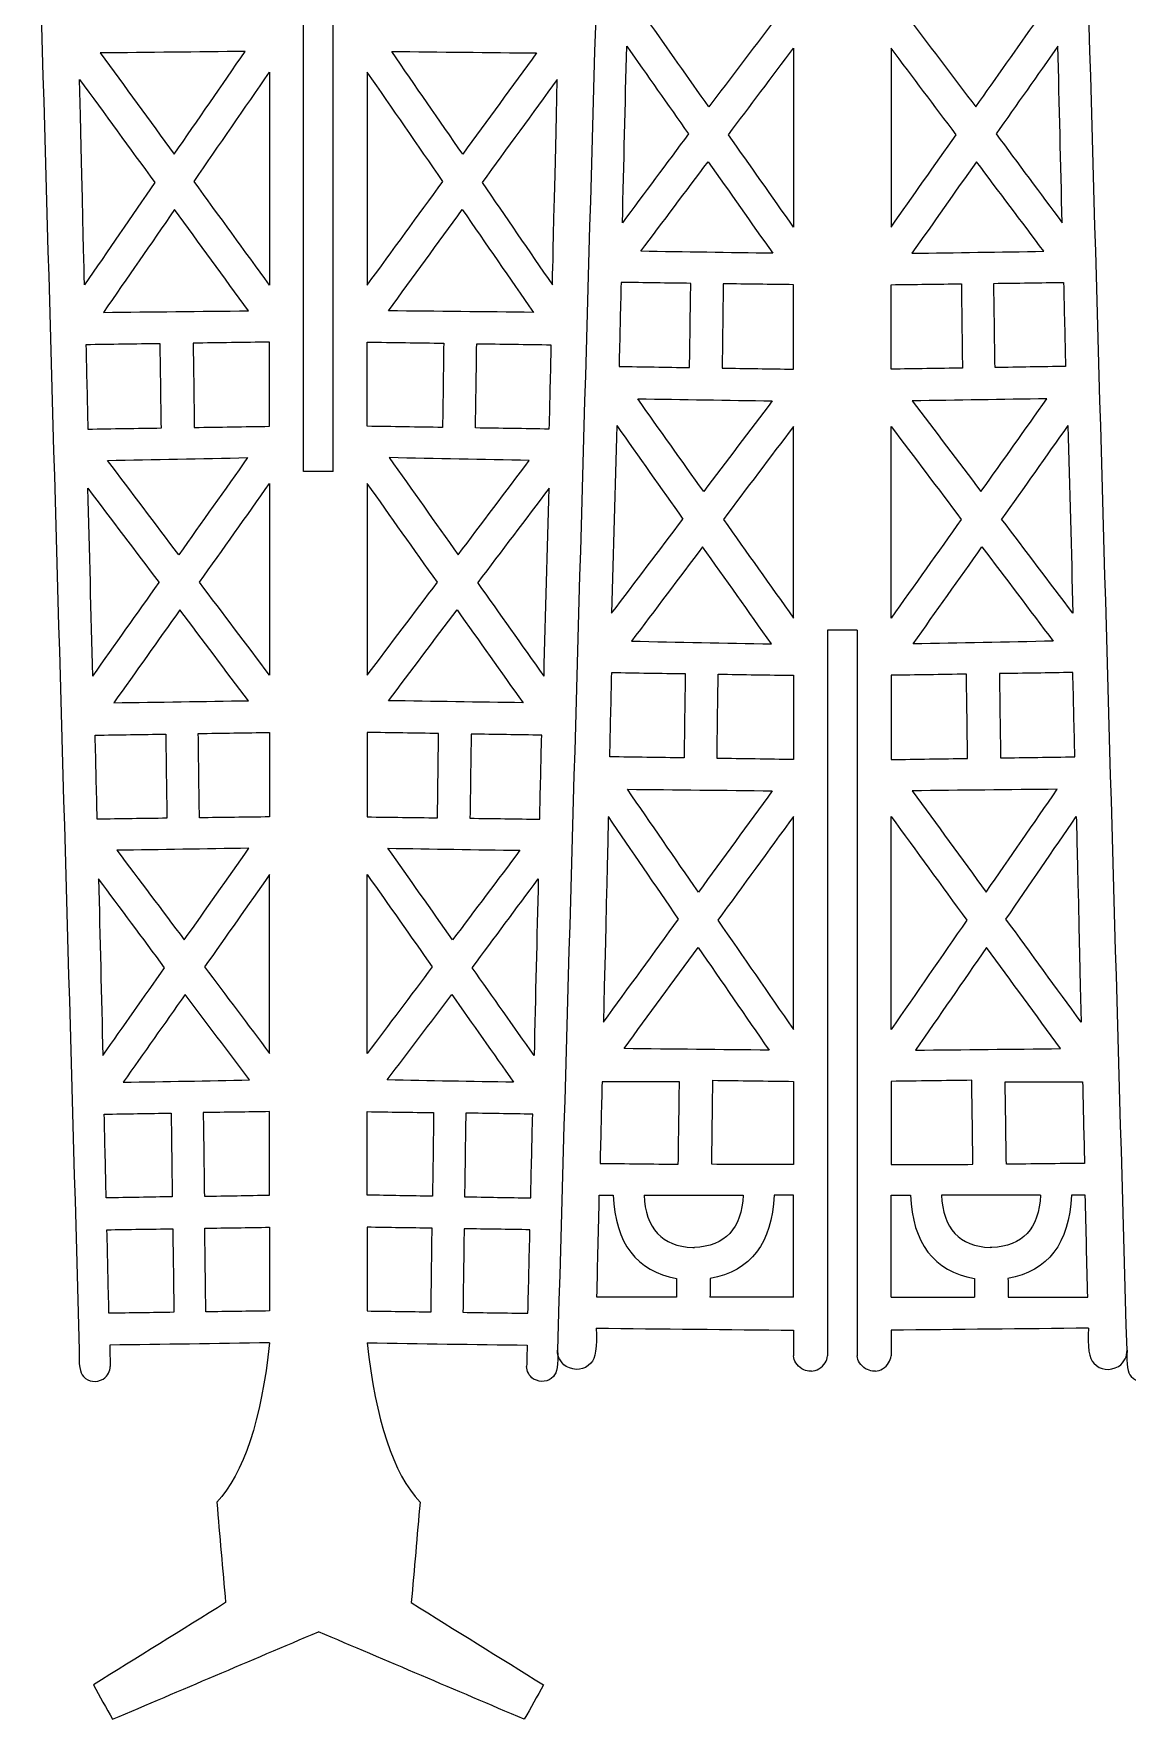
# Model space of a CAD drawing. Header units: inches. Extents: x -28.6 to 20.8, y -14.2 to 28.3.
# Drawn here: x 10.18 to 14.39, y -13.1 to -6.63 of the extents above; entities that cross this region are included whole.
import ezdxf

# ---------------------------------------------------------------- set-up
doc = ezdxf.new("R2010")
doc.units = ezdxf.units.IN
doc.header["$MEASUREMENT"] = 0
doc.layers.add('Layer 1', color=7, linetype='Continuous')

msp = doc.modelspace()

# ---------------------------------------------------------------- linework, layer by layer
at = {"layer": 'Layer 1', "color": 1, "lineweight": 9}
for points in [[(10.1816, -5.5401), (10.24, -7.5887), (10.2985, -9.6374), (10.357, -11.6861)], [(11.2195, -8.3083), (11.2195, -7.3783), (11.2195, -6.4483), (11.2195, -5.5183)], [(11.3335, -8.3083), (11.3335, -7.3786), (11.3335, -6.4488), (11.3335, -5.519)], [(12.3715, -5.5401), (12.313, -7.5887), (12.2545, -9.6374), (12.196, -11.6861)], [(14.3859, -11.6861), (14.3275, -9.6374), (14.269, -7.5887), (14.2105, -5.5401)], [(13.1033, -6.681), (13.1033, -7.3685), (13.1033, -7.3391), (13.1033, -7.3685)], [(13.4787, -6.681), (13.4787, -7.3685), (13.4787, -7.3391), (13.4787, -7.3685)], [(12.8332, -7.5866), (12.8318, -7.6946), (12.8304, -7.8026), (12.829, -7.9106)], [(13.7487, -7.5866), (13.7501, -7.6946), (13.7516, -7.8026), (13.753, -7.9106)], [(12.4236, -8.1319), (12.417, -8.3724), (12.4105, -8.6129), (12.404, -8.8534)], [(12.4236, -8.1319), (12.5084, -8.2516), (12.5933, -8.3713), (12.6782, -8.491)], [(14.1584, -8.1319), (14.0735, -8.2516), (13.9886, -8.3713), (13.9037, -8.491)], [(14.1584, -8.1319), (14.1649, -8.3724), (14.1714, -8.6129), (14.1779, -8.8534)], [(11.3335, -8.3083), (11.2955, -8.3083), (11.2575, -8.3083), (11.2195, -8.3083)], [(10.4091, -9.0943), (10.4026, -8.8537), (10.3961, -8.6132), (10.3896, -8.3727)], [(10.3896, -8.3727), (10.481, -8.4935), (10.5724, -8.6143), (10.6638, -8.7351)], [(12.1635, -8.3727), (12.0721, -8.4935), (11.9807, -8.6143), (11.8893, -8.7351)], [(12.1439, -9.0943), (12.1504, -8.8537), (12.157, -8.6132), (12.1635, -8.3727)], [(12.404, -8.8534), (12.4954, -8.7326), (12.5868, -8.6118), (12.6782, -8.491)], [(14.1779, -8.8534), (14.0865, -8.7326), (13.9951, -8.6118), (13.9037, -8.491)], [(10.4091, -9.0943), (10.494, -8.9745), (10.5789, -8.8548), (10.6638, -8.7351)], [(12.1439, -9.0943), (12.059, -8.9745), (11.9742, -8.8548), (11.8893, -8.7351)], [(13.234, -8.9178), (13.234, -9.8478), (13.234, -10.7778), (13.234, -11.7078)], [(13.348, -8.9178), (13.31, -8.9178), (13.272, -8.9178), (13.234, -8.9178)], [(13.348, -8.9178), (13.348, -9.8475), (13.348, -10.7773), (13.348, -11.7071)], [(10.8188, -9.6395), (10.8173, -9.5315), (10.8159, -9.4235), (10.8145, -9.3155)], [(11.7343, -9.6395), (11.7357, -9.5315), (11.7371, -9.4235), (11.7385, -9.3155)], [(11.0888, -10.5451), (11.0888, -9.8576), (11.0888, -9.887), (11.0888, -9.8576)], [(11.4642, -10.5451), (11.4642, -9.8576), (11.4642, -9.887), (11.4642, -9.8576)], [(12.5286, -11.09), (12.5347, -11.2187), (12.5973, -11.2858), (12.7163, -11.2913)], [(12.5286, -11.09), (12.6556, -11.09), (12.7827, -11.09), (12.9098, -11.09)], [(12.9098, -11.09), (12.9036, -11.2187), (12.8411, -11.2858), (12.7221, -11.2913)], [(13.6722, -11.09), (13.6783, -11.2187), (13.7409, -11.2858), (13.8599, -11.2913)], [(14.0534, -11.09), (13.9263, -11.09), (13.7992, -11.09), (13.6722, -11.09)], [(14.0534, -11.09), (14.0472, -11.2187), (13.9847, -11.2858), (13.8657, -11.2913)], [(12.7163, -11.2913), (12.7182, -11.2913), (12.7202, -11.2913), (12.7221, -11.2913)], [(13.8657, -11.2913), (13.8637, -11.2913), (13.8618, -11.2913), (13.8599, -11.2913)], [(13.1033, -11.4824), (12.9963, -11.4824), (12.8892, -11.4824), (12.7822, -11.4824)], [(13.4786, -11.4824), (13.5857, -11.4824), (13.6927, -11.4824), (13.7998, -11.4824)], [(11.0888, -11.6576), (10.8838, -11.6606), (10.6788, -11.6635), (10.4738, -11.6664)], [(11.4642, -11.6576), (11.6692, -11.6606), (11.8742, -11.6635), (12.0792, -11.6664)], [(12.3444, -11.6012), (12.5974, -11.6038), (12.8503, -11.6064), (13.1033, -11.609)], [(13.1033, -11.609), (13.1032, -11.6195), (13.1032, -11.6972), (13.1031, -11.7077)], [(13.4787, -11.609), (13.4785, -11.6195), (13.4786, -11.6972), (13.4785, -11.7077)], [(14.2375, -11.6012), (13.9846, -11.6038), (13.7316, -11.6064), (13.4787, -11.609)], [(10.4738, -11.6664), (10.4745, -11.6936), (10.4751, -11.7209), (10.4758, -11.7481)], [(12.0792, -11.6664), (12.0785, -11.6936), (12.0779, -11.7209), (12.0772, -11.7481)], [(13.1721, -11.7668), (13.1699, -11.767), (13.1668, -11.7669), (13.1628, -11.7665)], [(13.4188, -11.7665), (13.4154, -11.7667), (13.4117, -11.7665), (13.4077, -11.7659)]]:
    msp.add_open_spline(points, degree=3, dxfattribs=at)
for points, knots in [([(13.0265, -6.5789), (12.8644, -6.576), (12.7023, -6.573), (12.5403, -6.5701), (12.5403, -6.5701), (12.6195, -6.6824), (12.6987, -6.7947), (12.7779, -6.907), (12.7779, -6.907), (12.8607, -6.7976), (12.9436, -6.6883), (13.0265, -6.5789)], [0, 0, 0, 0, 0.333333, 0.333333, 0.333333, 0.333333, 0.666667, 0.666667, 0.666667, 0.666667, 1, 1, 1, 1]), ([(13.5555, -6.5789), (13.7176, -6.576), (13.8796, -6.573), (14.0417, -6.5701), (14.0417, -6.5701), (13.9625, -6.6824), (13.8833, -6.7947), (13.8041, -6.907), (13.8041, -6.907), (13.7212, -6.7976), (13.6384, -6.6883), (13.5555, -6.5789)], [0, 0, 0, 0, 0.333333, 0.333333, 0.333333, 0.333333, 0.666667, 0.666667, 0.666667, 0.666667, 1, 1, 1, 1]), ([(12.4618, -6.6732), (12.4564, -6.8995), (12.451, -7.1258), (12.4456, -7.3521), (12.4456, -7.3521), (12.5303, -7.2382), (12.6149, -7.1242), (12.6996, -7.0103), (12.6996, -7.0103), (12.6203, -6.898), (12.5411, -6.7856), (12.4618, -6.6732)], [0, 0, 0, 0, 0.333333, 0.333333, 0.333333, 0.333333, 0.666667, 0.666667, 0.666667, 0.666667, 1, 1, 1, 1]), ([(14.1202, -6.6732), (14.1256, -6.8995), (14.1309, -7.1258), (14.1363, -7.3521), (14.1363, -7.3521), (14.0517, -7.2382), (13.967, -7.1242), (13.8824, -7.0103), (13.8824, -7.0103), (13.9616, -6.898), (14.0409, -6.7856), (14.1202, -6.6732)], [0, 0, 0, 0, 0.333333, 0.333333, 0.333333, 0.333333, 0.666667, 0.666667, 0.666667, 0.666667, 1, 1, 1, 1]), ([(10.4376, -6.6995), (10.6233, -6.6975), (10.8091, -6.6956), (10.9949, -6.6936), (10.9949, -6.6936), (10.9038, -6.8253), (10.8128, -6.957), (10.7217, -7.0888), (10.7217, -7.0888), (10.627, -6.959), (10.5323, -6.8292), (10.4376, -6.6995)], [0, 0, 0, 0, 0.333333, 0.333333, 0.333333, 0.333333, 0.666667, 0.666667, 0.666667, 0.666667, 1, 1, 1, 1]), ([(12.1155, -6.6995), (11.9297, -6.6975), (11.7439, -6.6956), (11.5581, -6.6936), (11.5581, -6.6936), (11.6492, -6.8253), (11.7402, -6.957), (11.8313, -7.0888), (11.8313, -7.0888), (11.926, -6.959), (12.0208, -6.8292), (12.1155, -6.6995)], [0, 0, 0, 0, 0.333333, 0.333333, 0.333333, 0.333333, 0.666667, 0.666667, 0.666667, 0.666667, 1, 1, 1, 1]), ([(13.1033, -7.3685), (13.0199, -7.2502), (12.9365, -7.1319), (12.8531, -7.0137), (12.8531, -7.0137), (12.9365, -6.9028), (13.0199, -6.7919), (13.1033, -6.681)], [0, 0, 0, 0, 0.5, 0.5, 0.5, 0.5, 1, 1, 1, 1]), ([(13.4787, -7.3685), (13.5621, -7.2502), (13.6455, -7.1319), (13.7289, -7.0137), (13.7289, -7.0137), (13.6455, -6.9028), (13.5621, -6.7919), (13.4787, -6.681)], [0, 0, 0, 0, 0.5, 0.5, 0.5, 0.5, 1, 1, 1, 1]), ([(10.358, -6.8011), (10.3768, -7.5912), (10.3768, -7.5912), (10.3768, -7.5912), (10.3768, -7.5912), (10.4669, -7.4599), (10.5571, -7.3286), (10.6472, -7.1973), (10.6472, -7.1973), (10.5508, -7.0652), (10.4544, -6.9332), (10.358, -6.8011)], [0, 0, 0, 0, 0.333333, 0.333333, 0.333333, 0.333333, 0.666667, 0.666667, 0.666667, 0.666667, 1, 1, 1, 1]), ([(11.0888, -7.5918), (11.0888, -7.3187), (11.0888, -7.0457), (11.0888, -6.7726), (11.0888, -6.7726), (10.9919, -6.9128), (10.8949, -7.053), (10.798, -7.1932), (10.798, -7.1932), (10.8949, -7.3261), (10.9919, -7.459), (11.0888, -7.5918)], [0, 0, 0, 0, 0.333333, 0.333333, 0.333333, 0.333333, 0.666667, 0.666667, 0.666667, 0.666667, 1, 1, 1, 1]), ([(11.4642, -7.5918), (11.4642, -7.3187), (11.4642, -7.0457), (11.4642, -6.7726), (11.4642, -6.7726), (11.5611, -6.9128), (11.6581, -7.053), (11.7551, -7.1932), (11.7551, -7.1932), (11.6581, -7.3261), (11.5611, -7.459), (11.4642, -7.5918)], [0, 0, 0, 0, 0.333333, 0.333333, 0.333333, 0.333333, 0.666667, 0.666667, 0.666667, 0.666667, 1, 1, 1, 1]), ([(12.195, -6.8011), (12.1762, -7.5912), (12.1762, -7.5912), (12.1762, -7.5912), (12.1762, -7.5912), (12.0861, -7.4599), (11.996, -7.3286), (11.9058, -7.1973), (11.9058, -7.1973), (12.0022, -7.0652), (12.0986, -6.9332), (12.195, -6.8011)], [0, 0, 0, 0, 0.333333, 0.333333, 0.333333, 0.333333, 0.666667, 0.666667, 0.666667, 0.666667, 1, 1, 1, 1]), ([(13.0236, -7.4696), (12.9407, -7.3522), (12.8579, -7.2348), (12.7751, -7.1173), (12.7751, -7.1173), (12.6887, -7.2322), (12.6023, -7.347), (12.5159, -7.4618), (12.5159, -7.4618), (12.6852, -7.4644), (12.8544, -7.467), (13.0236, -7.4696)], [0, 0, 0, 0, 0.333333, 0.333333, 0.333333, 0.333333, 0.666667, 0.666667, 0.666667, 0.666667, 1, 1, 1, 1]), ([(13.5584, -7.4696), (13.6412, -7.3522), (13.7241, -7.2348), (13.8069, -7.1173), (13.8069, -7.1173), (13.8933, -7.2322), (13.9796, -7.347), (14.066, -7.4618), (14.066, -7.4618), (13.8968, -7.4644), (13.7276, -7.467), (13.5584, -7.4696)], [0, 0, 0, 0, 0.333333, 0.333333, 0.333333, 0.333333, 0.666667, 0.666667, 0.666667, 0.666667, 1, 1, 1, 1]), ([(11.0073, -7.6906), (10.8216, -7.6926), (10.6358, -7.6945), (10.45, -7.6965), (10.45, -7.6965), (10.541, -7.5648), (10.6321, -7.4331), (10.7232, -7.3014), (10.7232, -7.3014), (10.8179, -7.4311), (10.9126, -7.5609), (11.0073, -7.6906)], [0, 0, 0, 0, 0.333333, 0.333333, 0.333333, 0.333333, 0.666667, 0.666667, 0.666667, 0.666667, 1, 1, 1, 1]), ([(11.5457, -7.6906), (11.7315, -7.6926), (11.9173, -7.6945), (12.103, -7.6965), (12.103, -7.6965), (12.012, -7.5648), (11.9209, -7.4331), (11.8298, -7.3014), (11.8298, -7.3014), (11.7351, -7.4311), (11.6404, -7.5609), (11.5457, -7.6906)], [0, 0, 0, 0, 0.333333, 0.333333, 0.333333, 0.333333, 0.666667, 0.666667, 0.666667, 0.666667, 1, 1, 1, 1]), ([(12.7037, -7.9086), (12.6133, -7.9072), (12.5229, -7.9058), (12.4325, -7.9043), (12.4325, -7.9043), (12.435, -7.7967), (12.4376, -7.6891), (12.4402, -7.5814), (12.4402, -7.5814), (12.5295, -7.5826), (12.6189, -7.5838), (12.7083, -7.585), (12.7083, -7.585), (12.7068, -7.6929), (12.7052, -7.8008), (12.7037, -7.9086)], [0, 0, 0, 0, 0.25, 0.25, 0.25, 0.25, 0.5, 0.5, 0.5, 0.5, 0.75, 0.75, 0.75, 0.75, 1, 1, 1, 1]), ([(12.829, -7.9106), (12.9204, -7.9121), (13.0119, -7.9136), (13.1033, -7.915), (13.1033, -7.915), (13.1033, -7.8067), (13.1033, -7.6985), (13.1033, -7.5902), (13.1033, -7.5902), (13.0133, -7.589), (12.9233, -7.5878), (12.8332, -7.5866)], [0, 0, 0, 0, 0.333333, 0.333333, 0.333333, 0.333333, 0.666667, 0.666667, 0.666667, 0.666667, 1, 1, 1, 1]), ([(13.753, -7.9106), (13.6615, -7.9121), (13.5701, -7.9136), (13.4787, -7.915), (13.4787, -7.915), (13.4787, -7.8067), (13.4787, -7.6985), (13.4787, -7.5902), (13.4787, -7.5902), (13.5687, -7.589), (13.6587, -7.5878), (13.7487, -7.5866)], [0, 0, 0, 0, 0.333333, 0.333333, 0.333333, 0.333333, 0.666667, 0.666667, 0.666667, 0.666667, 1, 1, 1, 1]), ([(13.8783, -7.9086), (13.9687, -7.9072), (14.0591, -7.9058), (14.1495, -7.9043), (14.1495, -7.9043), (14.1469, -7.7967), (14.1444, -7.6891), (14.1418, -7.5814), (14.1418, -7.5814), (14.0524, -7.5826), (13.963, -7.5838), (13.8737, -7.585), (13.8737, -7.585), (13.8752, -7.6929), (13.8767, -7.8008), (13.8783, -7.9086)], [0, 0, 0, 0, 0.25, 0.25, 0.25, 0.25, 0.5, 0.5, 0.5, 0.5, 0.75, 0.75, 0.75, 0.75, 1, 1, 1, 1]), ([(10.6725, -8.1408), (10.5783, -8.1423), (10.4842, -8.1437), (10.39, -8.1452), (10.39, -8.1452), (10.3874, -8.0372), (10.3849, -7.9292), (10.3823, -7.8212), (10.3823, -7.8212), (10.4775, -7.8198), (10.5727, -7.8184), (10.6679, -7.817), (10.6679, -7.817), (10.6694, -7.9249), (10.671, -8.0329), (10.6725, -8.1408)], [0, 0, 0, 0, 0.25, 0.25, 0.25, 0.25, 0.5, 0.5, 0.5, 0.5, 0.75, 0.75, 0.75, 0.75, 1, 1, 1, 1]), ([(11.0888, -8.1345), (10.9923, -8.1359), (10.8957, -8.1374), (10.7991, -8.1389), (10.7991, -8.1389), (10.7977, -8.0309), (10.7963, -7.923), (10.7948, -7.815), (10.7948, -7.815), (10.8928, -7.8136), (10.9908, -7.8121), (11.0888, -7.8106), (11.0888, -7.8106), (11.0888, -7.9186), (11.0888, -8.0265), (11.0888, -8.1345)], [0, 0, 0, 0, 0.25, 0.25, 0.25, 0.25, 0.5, 0.5, 0.5, 0.5, 0.75, 0.75, 0.75, 0.75, 1, 1, 1, 1]), ([(11.4642, -8.1345), (11.5608, -8.1359), (11.6573, -8.1374), (11.7539, -8.1389), (11.7539, -8.1389), (11.7553, -8.0309), (11.7568, -7.923), (11.7582, -7.815), (11.7582, -7.815), (11.6602, -7.8136), (11.5622, -7.8121), (11.4642, -7.8106), (11.4642, -7.8106), (11.4642, -7.9186), (11.4642, -8.0265), (11.4642, -8.1345)], [0, 0, 0, 0, 0.25, 0.25, 0.25, 0.25, 0.5, 0.5, 0.5, 0.5, 0.75, 0.75, 0.75, 0.75, 1, 1, 1, 1]), ([(11.8805, -8.1408), (11.9747, -8.1423), (12.0689, -8.1437), (12.163, -8.1452), (12.163, -8.1452), (12.1656, -8.0372), (12.1682, -7.9292), (12.1707, -7.8212), (12.1707, -7.8212), (12.0755, -7.8198), (11.9803, -7.8184), (11.8851, -7.817), (11.8851, -7.817), (11.8836, -7.9249), (11.8821, -8.0329), (11.8805, -8.1408)], [0, 0, 0, 0, 0.25, 0.25, 0.25, 0.25, 0.5, 0.5, 0.5, 0.5, 0.75, 0.75, 0.75, 0.75, 1, 1, 1, 1]), ([(13.0218, -8.0368), (12.8493, -8.0341), (12.6768, -8.0315), (12.5043, -8.0288), (12.5043, -8.0288), (12.5888, -8.1477), (12.6733, -8.2667), (12.7579, -8.3857), (12.7579, -8.3857), (12.8458, -8.2694), (12.9338, -8.1531), (13.0218, -8.0368)], [0, 0, 0, 0, 0.333333, 0.333333, 0.333333, 0.333333, 0.666667, 0.666667, 0.666667, 0.666667, 1, 1, 1, 1]), ([(13.5602, -8.0368), (13.7327, -8.0341), (13.9052, -8.0315), (14.0777, -8.0288), (14.0777, -8.0288), (13.9932, -8.1477), (13.9086, -8.2667), (13.8241, -8.3857), (13.8241, -8.3857), (13.7361, -8.2694), (13.6481, -8.1531), (13.5602, -8.0368)], [0, 0, 0, 0, 0.333333, 0.333333, 0.333333, 0.333333, 0.666667, 0.666667, 0.666667, 0.666667, 1, 1, 1, 1]), ([(13.1033, -8.135), (13.1033, -8.2768), (13.1033, -8.5224), (13.1033, -8.8719), (13.1033, -8.8719), (13.0134, -8.7453), (12.9235, -8.6188), (12.8335, -8.4922), (12.8335, -8.4922), (12.9235, -8.3731), (13.0134, -8.254), (13.1033, -8.135)], [0, 0, 0, 0, 0.333333, 0.333333, 0.333333, 0.333333, 0.666667, 0.666667, 0.666667, 0.666667, 1, 1, 1, 1]), ([(13.4787, -8.135), (13.4787, -8.2768), (13.4787, -8.5224), (13.4787, -8.8719), (13.4787, -8.8719), (13.5686, -8.7453), (13.6585, -8.6188), (13.7484, -8.4922), (13.7484, -8.4922), (13.6585, -8.3731), (13.5686, -8.254), (13.4787, -8.135)], [0, 0, 0, 0, 0.333333, 0.333333, 0.333333, 0.333333, 0.666667, 0.666667, 0.666667, 0.666667, 1, 1, 1, 1]), ([(11.0042, -8.255), (10.8247, -8.2586), (10.6451, -8.2622), (10.4656, -8.2658), (10.4656, -8.2658), (10.5569, -8.3867), (10.6482, -8.5075), (10.7394, -8.6284), (10.7394, -8.6284), (10.8277, -8.504), (10.916, -8.3795), (11.0042, -8.255)], [0, 0, 0, 0, 0.333333, 0.333333, 0.333333, 0.333333, 0.666667, 0.666667, 0.666667, 0.666667, 1, 1, 1, 1]), ([(11.5488, -8.255), (11.7283, -8.2586), (11.9079, -8.2622), (12.0874, -8.2658), (12.0874, -8.2658), (11.9961, -8.3867), (11.9049, -8.5075), (11.8136, -8.6284), (11.8136, -8.6284), (11.7253, -8.504), (11.6371, -8.3795), (11.5488, -8.255)], [0, 0, 0, 0, 0.333333, 0.333333, 0.333333, 0.333333, 0.666667, 0.666667, 0.666667, 0.666667, 1, 1, 1, 1]), ([(11.0888, -9.0911), (11.0888, -8.9494), (11.0888, -8.7037), (11.0888, -8.3542), (11.0888, -8.3542), (10.9989, -8.4808), (10.909, -8.6073), (10.8191, -8.7339), (10.8191, -8.7339), (10.909, -8.853), (10.9989, -8.9721), (11.0888, -9.0911)], [0, 0, 0, 0, 0.333333, 0.333333, 0.333333, 0.333333, 0.666667, 0.666667, 0.666667, 0.666667, 1, 1, 1, 1]), ([(11.4642, -9.0911), (11.4642, -8.9494), (11.4642, -8.7037), (11.4642, -8.3542), (11.4642, -8.3542), (11.5541, -8.4808), (11.644, -8.6073), (11.7339, -8.7339), (11.7339, -8.7339), (11.644, -8.853), (11.5541, -8.9721), (11.4642, -9.0911)], [0, 0, 0, 0, 0.333333, 0.333333, 0.333333, 0.333333, 0.666667, 0.666667, 0.666667, 0.666667, 1, 1, 1, 1]), ([(13.0187, -8.9711), (12.8392, -8.9675), (12.6596, -8.9639), (12.4801, -8.9603), (12.4801, -8.9603), (12.5714, -8.8395), (12.6626, -8.7186), (12.7539, -8.5977), (12.7539, -8.5977), (12.8422, -8.7221), (12.9304, -8.8466), (13.0187, -8.9711)], [0, 0, 0, 0, 0.333333, 0.333333, 0.333333, 0.333333, 0.666667, 0.666667, 0.666667, 0.666667, 1, 1, 1, 1]), ([(13.5633, -8.9711), (13.7428, -8.9675), (13.9223, -8.9639), (14.1019, -8.9603), (14.1019, -8.9603), (14.0106, -8.8395), (13.9193, -8.7186), (13.8281, -8.5977), (13.8281, -8.5977), (13.7398, -8.7221), (13.6515, -8.8466), (13.5633, -8.9711)], [0, 0, 0, 0, 0.333333, 0.333333, 0.333333, 0.333333, 0.666667, 0.666667, 0.666667, 0.666667, 1, 1, 1, 1]), ([(11.0073, -9.1893), (10.8348, -9.192), (10.6623, -9.1946), (10.4898, -9.1973), (10.4898, -9.1973), (10.5743, -9.0784), (10.6589, -8.9594), (10.7434, -8.8404), (10.7434, -8.8404), (10.8314, -8.9567), (10.9194, -9.073), (11.0073, -9.1893)], [0, 0, 0, 0, 0.333333, 0.333333, 0.333333, 0.333333, 0.666667, 0.666667, 0.666667, 0.666667, 1, 1, 1, 1]), ([(11.5457, -9.1893), (11.7182, -9.192), (11.8907, -9.1946), (12.0632, -9.1973), (12.0632, -9.1973), (11.9787, -9.0784), (11.8942, -8.9594), (11.8096, -8.8404), (11.8096, -8.8404), (11.7216, -8.9567), (11.6337, -9.073), (11.5457, -9.1893)], [0, 0, 0, 0, 0.333333, 0.333333, 0.333333, 0.333333, 0.666667, 0.666667, 0.666667, 0.666667, 1, 1, 1, 1]), ([(12.687, -9.0853), (12.5928, -9.0838), (12.4986, -9.0824), (12.4045, -9.0809), (12.4045, -9.0809), (12.4019, -9.1889), (12.3993, -9.2969), (12.3967, -9.4049), (12.3967, -9.4049), (12.4919, -9.4063), (12.5872, -9.4077), (12.6824, -9.4092), (12.6824, -9.4092), (12.6839, -9.3012), (12.6854, -9.1932), (12.687, -9.0853)], [0, 0, 0, 0, 0.25, 0.25, 0.25, 0.25, 0.5, 0.5, 0.5, 0.5, 0.75, 0.75, 0.75, 0.75, 1, 1, 1, 1]), ([(13.1033, -9.0917), (13.0067, -9.0902), (12.9101, -9.0887), (12.8136, -9.0872), (12.8136, -9.0872), (12.8121, -9.1952), (12.8107, -9.3031), (12.8093, -9.4111), (12.8093, -9.4111), (12.9073, -9.4125), (13.0053, -9.414), (13.1033, -9.4155), (13.1033, -9.4155), (13.1033, -9.3075), (13.1033, -9.1996), (13.1033, -9.0917)], [0, 0, 0, 0, 0.25, 0.25, 0.25, 0.25, 0.5, 0.5, 0.5, 0.5, 0.75, 0.75, 0.75, 0.75, 1, 1, 1, 1]), ([(13.4787, -9.0917), (13.5752, -9.0902), (13.6718, -9.0887), (13.7684, -9.0872), (13.7684, -9.0872), (13.7698, -9.1952), (13.7712, -9.3031), (13.7726, -9.4111), (13.7726, -9.4111), (13.6747, -9.4125), (13.5767, -9.414), (13.4787, -9.4155), (13.4787, -9.4155), (13.4787, -9.3075), (13.4787, -9.1996), (13.4787, -9.0917)], [0, 0, 0, 0, 0.25, 0.25, 0.25, 0.25, 0.5, 0.5, 0.5, 0.5, 0.75, 0.75, 0.75, 0.75, 1, 1, 1, 1]), ([(13.895, -9.0853), (13.9892, -9.0838), (14.0833, -9.0824), (14.1775, -9.0809), (14.1775, -9.0809), (14.1801, -9.1889), (14.1826, -9.2969), (14.1852, -9.4049), (14.1852, -9.4049), (14.09, -9.4063), (13.9948, -9.4077), (13.8996, -9.4092), (13.8996, -9.4092), (13.8981, -9.3012), (13.8965, -9.1932), (13.895, -9.0853)], [0, 0, 0, 0, 0.25, 0.25, 0.25, 0.25, 0.5, 0.5, 0.5, 0.5, 0.75, 0.75, 0.75, 0.75, 1, 1, 1, 1]), ([(10.6892, -9.3175), (10.5988, -9.3189), (10.5084, -9.3203), (10.418, -9.3218), (10.418, -9.3218), (10.4206, -9.4294), (10.4231, -9.5371), (10.4257, -9.6447), (10.4257, -9.6447), (10.5151, -9.6435), (10.6045, -9.6423), (10.6938, -9.6411), (10.6938, -9.6411), (10.6923, -9.5332), (10.6908, -9.4254), (10.6892, -9.3175)], [0, 0, 0, 0, 0.25, 0.25, 0.25, 0.25, 0.5, 0.5, 0.5, 0.5, 0.75, 0.75, 0.75, 0.75, 1, 1, 1, 1]), ([(10.8145, -9.3155), (10.906, -9.314), (10.9974, -9.3126), (11.0888, -9.3111), (11.0888, -9.3111), (11.0888, -9.4194), (11.0888, -9.5276), (11.0888, -9.6359), (11.0888, -9.6359), (10.9988, -9.6371), (10.9088, -9.6383), (10.8188, -9.6395)], [0, 0, 0, 0, 0.333333, 0.333333, 0.333333, 0.333333, 0.666667, 0.666667, 0.666667, 0.666667, 1, 1, 1, 1]), ([(11.7385, -9.3155), (11.6471, -9.314), (11.5556, -9.3126), (11.4642, -9.3111), (11.4642, -9.3111), (11.4642, -9.4194), (11.4642, -9.5276), (11.4642, -9.6359), (11.4642, -9.6359), (11.5542, -9.6371), (11.6442, -9.6383), (11.7343, -9.6395)], [0, 0, 0, 0, 0.333333, 0.333333, 0.333333, 0.333333, 0.666667, 0.666667, 0.666667, 0.666667, 1, 1, 1, 1]), ([(11.8638, -9.3175), (11.9542, -9.3189), (12.0446, -9.3203), (12.135, -9.3218), (12.135, -9.3218), (12.1324, -9.4294), (12.1299, -9.5371), (12.1273, -9.6447), (12.1273, -9.6447), (12.0379, -9.6435), (11.9486, -9.6423), (11.8592, -9.6411), (11.8592, -9.6411), (11.8607, -9.5332), (11.8623, -9.4254), (11.8638, -9.3175)], [0, 0, 0, 0, 0.25, 0.25, 0.25, 0.25, 0.5, 0.5, 0.5, 0.5, 0.75, 0.75, 0.75, 0.75, 1, 1, 1, 1]), ([(13.0218, -9.5355), (12.836, -9.5335), (12.6502, -9.5316), (12.4644, -9.5296), (12.4644, -9.5296), (12.5555, -9.6613), (12.6466, -9.793), (12.7376, -9.9247), (12.7376, -9.9247), (12.8324, -9.795), (12.9271, -9.6652), (13.0218, -9.5355)], [0, 0, 0, 0, 0.333333, 0.333333, 0.333333, 0.333333, 0.666667, 0.666667, 0.666667, 0.666667, 1, 1, 1, 1]), ([(13.5602, -9.5355), (13.7459, -9.5335), (13.9317, -9.5316), (14.1175, -9.5296), (14.1175, -9.5296), (14.0264, -9.6613), (13.9354, -9.793), (13.8443, -9.9247), (13.8443, -9.9247), (13.7496, -9.795), (13.6549, -9.6652), (13.5602, -9.5355)], [0, 0, 0, 0, 0.333333, 0.333333, 0.333333, 0.333333, 0.666667, 0.666667, 0.666667, 0.666667, 1, 1, 1, 1]), ([(12.3725, -10.425), (12.3913, -9.6349), (12.3913, -9.6349), (12.3913, -9.6349), (12.3913, -9.6349), (12.4814, -9.7662), (12.5715, -9.8975), (12.6617, -10.0288), (12.6617, -10.0288), (12.5653, -10.1609), (12.4689, -10.2929), (12.3725, -10.425)], [0, 0, 0, 0, 0.333333, 0.333333, 0.333333, 0.333333, 0.666667, 0.666667, 0.666667, 0.666667, 1, 1, 1, 1]), ([(13.1033, -9.6343), (13.1033, -9.9074), (13.1033, -10.1804), (13.1033, -10.4535), (13.1033, -10.4535), (13.0063, -10.3133), (12.9094, -10.1731), (12.8124, -10.0329), (12.8124, -10.0329), (12.9094, -9.9), (13.0063, -9.7671), (13.1033, -9.6343)], [0, 0, 0, 0, 0.333333, 0.333333, 0.333333, 0.333333, 0.666667, 0.666667, 0.666667, 0.666667, 1, 1, 1, 1]), ([(13.4787, -9.6343), (13.4787, -9.9074), (13.4787, -10.1804), (13.4787, -10.4535), (13.4787, -10.4535), (13.5756, -10.3133), (13.6726, -10.1731), (13.7695, -10.0329), (13.7695, -10.0329), (13.6726, -9.9), (13.5756, -9.7671), (13.4787, -9.6343)], [0, 0, 0, 0, 0.333333, 0.333333, 0.333333, 0.333333, 0.666667, 0.666667, 0.666667, 0.666667, 1, 1, 1, 1]), ([(14.2095, -10.425), (14.1907, -9.6349), (14.1907, -9.6349), (14.1907, -9.6349), (14.1907, -9.6349), (14.1006, -9.7662), (14.0104, -9.8975), (13.9203, -10.0288), (13.9203, -10.0288), (14.0167, -10.1609), (14.1131, -10.2929), (14.2095, -10.425)], [0, 0, 0, 0, 0.333333, 0.333333, 0.333333, 0.333333, 0.666667, 0.666667, 0.666667, 0.666667, 1, 1, 1, 1]), ([(11.0091, -9.7565), (10.9263, -9.8739), (10.8434, -9.9913), (10.7606, -10.1088), (10.7606, -10.1088), (10.6742, -9.9939), (10.5879, -9.8791), (10.5015, -9.7643), (10.5015, -9.7643), (10.6707, -9.7617), (10.8399, -9.7591), (11.0091, -9.7565)], [0, 0, 0, 0, 0.333333, 0.333333, 0.333333, 0.333333, 0.666667, 0.666667, 0.666667, 0.666667, 1, 1, 1, 1]), ([(11.5439, -9.7565), (11.6268, -9.8739), (11.7096, -9.9913), (11.7924, -10.1088), (11.7924, -10.1088), (11.8788, -9.9939), (11.9652, -9.8791), (12.0515, -9.7643), (12.0515, -9.7643), (11.8823, -9.7617), (11.7131, -9.7591), (11.5439, -9.7565)], [0, 0, 0, 0, 0.333333, 0.333333, 0.333333, 0.333333, 0.666667, 0.666667, 0.666667, 0.666667, 1, 1, 1, 1]), ([(10.4473, -10.5529), (10.4419, -10.3266), (10.4365, -10.1003), (10.4312, -9.874), (10.4312, -9.874), (10.5158, -9.9879), (10.6005, -10.1019), (10.6851, -10.2158), (10.6851, -10.2158), (10.6059, -10.3281), (10.5266, -10.4405), (10.4473, -10.5529)], [0, 0, 0, 0, 0.333333, 0.333333, 0.333333, 0.333333, 0.666667, 0.666667, 0.666667, 0.666667, 1, 1, 1, 1]), ([(11.0888, -9.8576), (11.0054, -9.9759), (10.922, -10.0942), (10.8386, -10.2124), (10.8386, -10.2124), (10.922, -10.3233), (11.0054, -10.4342), (11.0888, -10.5451)], [0, 0, 0, 0, 0.5, 0.5, 0.5, 0.5, 1, 1, 1, 1]), ([(11.4642, -9.8576), (11.5476, -9.9759), (11.631, -10.0942), (11.7144, -10.2124), (11.7144, -10.2124), (11.631, -10.3233), (11.5476, -10.4342), (11.4642, -10.5451)], [0, 0, 0, 0, 0.5, 0.5, 0.5, 0.5, 1, 1, 1, 1]), ([(12.1057, -10.5529), (12.1111, -10.3266), (12.1165, -10.1003), (12.1219, -9.874), (12.1219, -9.874), (12.0372, -9.9879), (11.9526, -10.1019), (11.8679, -10.2158), (11.8679, -10.2158), (11.9472, -10.3281), (12.0264, -10.4405), (12.1057, -10.5529)], [0, 0, 0, 0, 0.333333, 0.333333, 0.333333, 0.333333, 0.666667, 0.666667, 0.666667, 0.666667, 1, 1, 1, 1]), ([(12.452, -10.5266), (12.6378, -10.5286), (12.8236, -10.5305), (13.0094, -10.5325), (13.0094, -10.5325), (12.9183, -10.4008), (12.8272, -10.2691), (12.7362, -10.1374), (12.7362, -10.1374), (12.6415, -10.2671), (12.5467, -10.3969), (12.452, -10.5266)], [0, 0, 0, 0, 0.333333, 0.333333, 0.333333, 0.333333, 0.666667, 0.666667, 0.666667, 0.666667, 1, 1, 1, 1]), ([(14.1299, -10.5266), (13.9442, -10.5286), (13.7584, -10.5305), (13.5726, -10.5325), (13.5726, -10.5325), (13.6636, -10.4008), (13.7547, -10.2691), (13.8458, -10.1374), (13.8458, -10.1374), (13.9405, -10.2671), (14.0352, -10.3969), (14.1299, -10.5266)], [0, 0, 0, 0, 0.333333, 0.333333, 0.333333, 0.333333, 0.666667, 0.666667, 0.666667, 0.666667, 1, 1, 1, 1]), ([(11.012, -10.6472), (10.8499, -10.6502), (10.6879, -10.6531), (10.5258, -10.656), (10.5258, -10.656), (10.605, -10.5437), (10.6842, -10.4314), (10.7634, -10.3191), (10.7634, -10.3191), (10.8463, -10.4285), (10.9291, -10.5379), (11.012, -10.6472)], [0, 0, 0, 0, 0.333333, 0.333333, 0.333333, 0.333333, 0.666667, 0.666667, 0.666667, 0.666667, 1, 1, 1, 1]), ([(11.541, -10.6472), (11.7031, -10.6502), (11.8652, -10.6531), (12.0272, -10.656), (12.0272, -10.656), (11.948, -10.5437), (11.8688, -10.4314), (11.7896, -10.3191), (11.7896, -10.3191), (11.7068, -10.4285), (11.6239, -10.5379), (11.541, -10.6472)], [0, 0, 0, 0, 0.333333, 0.333333, 0.333333, 0.333333, 0.666667, 0.666667, 0.666667, 0.666667, 1, 1, 1, 1]), ([(12.3671, -10.6541), (12.4663, -10.6541), (12.5655, -10.6541), (12.6647, -10.6541), (12.6647, -10.6541), (12.6632, -10.7597), (12.6617, -10.8653), (12.6602, -10.9709), (12.6602, -10.9709), (12.56, -10.9699), (12.4597, -10.9688), (12.3595, -10.9678), (12.3595, -10.9678), (12.3621, -10.8632), (12.3646, -10.7586), (12.3671, -10.6541)], [0, 0, 0, 0, 0.25, 0.25, 0.25, 0.25, 0.5, 0.5, 0.5, 0.5, 0.75, 0.75, 0.75, 0.75, 1, 1, 1, 1]), ([(13.1033, -10.6524), (12.9999, -10.6511), (12.8965, -10.6498), (12.7931, -10.6485), (12.7931, -10.6485), (12.7917, -10.7561), (12.7903, -10.8638), (12.7889, -10.9714), (12.7889, -10.9714), (12.8937, -10.9717), (12.9985, -10.972), (13.1033, -10.9724), (13.1033, -10.9724), (13.1033, -10.8657), (13.1033, -10.7591), (13.1033, -10.6524)], [0, 0, 0, 0, 0.25, 0.25, 0.25, 0.25, 0.5, 0.5, 0.5, 0.5, 0.75, 0.75, 0.75, 0.75, 1, 1, 1, 1]), ([(13.4787, -10.6524), (13.5821, -10.6511), (13.6855, -10.6498), (13.7889, -10.6485), (13.7889, -10.6485), (13.7903, -10.7561), (13.7917, -10.8638), (13.7931, -10.9714), (13.7931, -10.9714), (13.6883, -10.9717), (13.5835, -10.972), (13.4787, -10.9724), (13.4787, -10.9724), (13.4787, -10.8657), (13.4787, -10.7591), (13.4787, -10.6524)], [0, 0, 0, 0, 0.25, 0.25, 0.25, 0.25, 0.5, 0.5, 0.5, 0.5, 0.75, 0.75, 0.75, 0.75, 1, 1, 1, 1]), ([(14.2148, -10.6541), (14.1157, -10.6541), (14.0165, -10.6541), (13.9173, -10.6541), (13.9173, -10.6541), (13.9188, -10.7597), (13.9203, -10.8653), (13.9218, -10.9709), (13.9218, -10.9709), (14.022, -10.9699), (14.1222, -10.9688), (14.2224, -10.9678), (14.2224, -10.9678), (14.2199, -10.8632), (14.2174, -10.7586), (14.2148, -10.6541)], [0, 0, 0, 0, 0.25, 0.25, 0.25, 0.25, 0.5, 0.5, 0.5, 0.5, 0.75, 0.75, 0.75, 0.75, 1, 1, 1, 1]), ([(10.4604, -11.1005), (10.5451, -11.099), (10.6298, -11.0976), (10.7145, -11.0961), (10.7145, -11.0961), (10.713, -10.9889), (10.7115, -10.8818), (10.71, -10.7746), (10.71, -10.7746), (10.6242, -10.7759), (10.5385, -10.7772), (10.4527, -10.7785), (10.4527, -10.7785), (10.4553, -10.8859), (10.4578, -10.9932), (10.4604, -11.1005)], [0, 0, 0, 0, 0.25, 0.25, 0.25, 0.25, 0.5, 0.5, 0.5, 0.5, 0.75, 0.75, 0.75, 0.75, 1, 1, 1, 1]), ([(11.0888, -11.0897), (11.0052, -11.0911), (10.9215, -11.0926), (10.8378, -11.094), (10.8378, -11.094), (10.8364, -10.9869), (10.835, -10.8798), (10.8336, -10.7727), (10.8336, -10.7727), (10.9187, -10.7714), (11.0038, -10.7701), (11.0888, -10.7688), (11.0888, -10.7688), (11.0888, -10.8758), (11.0888, -10.9827), (11.0888, -11.0897)], [0, 0, 0, 0, 0.25, 0.25, 0.25, 0.25, 0.5, 0.5, 0.5, 0.5, 0.75, 0.75, 0.75, 0.75, 1, 1, 1, 1]), ([(11.4642, -11.0897), (11.5479, -11.0911), (11.6315, -11.0926), (11.7152, -11.094), (11.7152, -11.094), (11.7166, -10.9869), (11.718, -10.8798), (11.7194, -10.7727), (11.7194, -10.7727), (11.6343, -10.7714), (11.5493, -10.7701), (11.4642, -10.7688), (11.4642, -10.7688), (11.4642, -10.8758), (11.4642, -10.9827), (11.4642, -11.0897)], [0, 0, 0, 0, 0.25, 0.25, 0.25, 0.25, 0.5, 0.5, 0.5, 0.5, 0.75, 0.75, 0.75, 0.75, 1, 1, 1, 1]), ([(12.0927, -11.1005), (12.0079, -11.099), (11.9232, -11.0976), (11.8385, -11.0961), (11.8385, -11.0961), (11.84, -10.9889), (11.8415, -10.8818), (11.8431, -10.7746), (11.8431, -10.7746), (11.9288, -10.7759), (12.0146, -10.7772), (12.1003, -10.7785), (12.1003, -10.7785), (12.0978, -10.8859), (12.0952, -10.9932), (12.0927, -11.1005)], [0, 0, 0, 0, 0.25, 0.25, 0.25, 0.25, 0.5, 0.5, 0.5, 0.5, 0.75, 0.75, 0.75, 0.75, 1, 1, 1, 1]), ([(12.6529, -11.4824), (12.6532, -11.4583), (12.6536, -11.4342), (12.6539, -11.4101), (12.6539, -11.4101), (12.4996, -11.3819), (12.4183, -11.2752), (12.4099, -11.09), (12.4099, -11.09), (12.3921, -11.09), (12.3744, -11.09), (12.3566, -11.09), (12.3566, -11.09), (12.3535, -11.2208), (12.3504, -11.3516), (12.3473, -11.4824), (12.3473, -11.4824), (12.4491, -11.4824), (12.551, -11.4824), (12.6529, -11.4824)], [0, 0, 0, 0, 0.2, 0.2, 0.2, 0.2, 0.4, 0.4, 0.4, 0.4, 0.6, 0.6, 0.6, 0.6, 0.8, 0.8, 0.8, 0.8, 1, 1, 1, 1]), ([(13.1033, -11.4824), (13.1033, -11.3516), (13.1033, -11.2208), (13.1033, -11.09), (13.1033, -11.09), (13.0784, -11.09), (13.0534, -11.09), (13.0285, -11.09), (13.0285, -11.09), (13.021, -11.2745), (12.9392, -11.3813), (12.7831, -11.4103), (12.7831, -11.4103), (12.7828, -11.4344), (12.7825, -11.4584), (12.7822, -11.4824)], [0, 0, 0, 0, 0.25, 0.25, 0.25, 0.25, 0.5, 0.5, 0.5, 0.5, 0.75, 0.75, 0.75, 0.75, 1, 1, 1, 1]), ([(13.4786, -11.4824), (13.4786, -11.3516), (13.4786, -11.2208), (13.4786, -11.09), (13.4786, -11.09), (13.5036, -11.09), (13.5285, -11.09), (13.5535, -11.09), (13.5535, -11.09), (13.561, -11.2745), (13.6428, -11.3813), (13.7988, -11.4103), (13.7988, -11.4103), (13.7992, -11.4344), (13.7995, -11.4584), (13.7998, -11.4824)], [0, 0, 0, 0, 0.25, 0.25, 0.25, 0.25, 0.5, 0.5, 0.5, 0.5, 0.75, 0.75, 0.75, 0.75, 1, 1, 1, 1]), ([(13.9291, -11.4824), (13.9287, -11.4583), (13.9284, -11.4342), (13.928, -11.4101), (13.928, -11.4101), (14.0824, -11.3819), (14.1637, -11.2752), (14.1721, -11.09), (14.1721, -11.09), (14.1898, -11.09), (14.2076, -11.09), (14.2253, -11.09), (14.2253, -11.09), (14.2285, -11.2208), (14.2316, -11.3516), (14.2347, -11.4824), (14.2347, -11.4824), (14.1328, -11.4824), (14.0309, -11.4824), (13.9291, -11.4824)], [0, 0, 0, 0, 0.2, 0.2, 0.2, 0.2, 0.4, 0.4, 0.4, 0.4, 0.6, 0.6, 0.6, 0.6, 0.8, 0.8, 0.8, 0.8, 1, 1, 1, 1]), ([(10.4633, -11.223), (10.4658, -11.3299), (10.4684, -11.4369), (10.4709, -11.5438), (10.4709, -11.5438), (10.5542, -11.5427), (10.6375, -11.5415), (10.7208, -11.5403), (10.7208, -11.5403), (10.7193, -11.4332), (10.7178, -11.3261), (10.7163, -11.219), (10.7163, -11.219), (10.6319, -11.2203), (10.5476, -11.2216), (10.4633, -11.223)], [0, 0, 0, 0, 0.25, 0.25, 0.25, 0.25, 0.5, 0.5, 0.5, 0.5, 0.75, 0.75, 0.75, 0.75, 1, 1, 1, 1]), ([(10.8394, -11.2171), (10.8408, -11.3242), (10.8422, -11.4314), (10.8436, -11.5386), (10.8436, -11.5386), (10.9254, -11.5374), (11.0071, -11.5362), (11.0888, -11.5351), (11.0888, -11.5351), (11.0888, -11.4278), (11.0888, -11.3205), (11.0888, -11.2132), (11.0888, -11.2132), (11.0057, -11.2145), (10.9226, -11.2158), (10.8394, -11.2171)], [0, 0, 0, 0, 0.25, 0.25, 0.25, 0.25, 0.5, 0.5, 0.5, 0.5, 0.75, 0.75, 0.75, 0.75, 1, 1, 1, 1]), ([(11.7136, -11.2171), (11.7122, -11.3242), (11.7108, -11.4314), (11.7094, -11.5386), (11.7094, -11.5386), (11.6276, -11.5374), (11.5459, -11.5362), (11.4642, -11.5351), (11.4642, -11.5351), (11.4642, -11.4278), (11.4642, -11.3205), (11.4642, -11.2132), (11.4642, -11.2132), (11.5473, -11.2145), (11.6305, -11.2158), (11.7136, -11.2171)], [0, 0, 0, 0, 0.25, 0.25, 0.25, 0.25, 0.5, 0.5, 0.5, 0.5, 0.75, 0.75, 0.75, 0.75, 1, 1, 1, 1]), ([(12.0897, -11.223), (12.0872, -11.3299), (12.0846, -11.4369), (12.0821, -11.5438), (12.0821, -11.5438), (11.9988, -11.5427), (11.9155, -11.5415), (11.8322, -11.5403), (11.8322, -11.5403), (11.8337, -11.4332), (11.8352, -11.3261), (11.8367, -11.219), (11.8367, -11.219), (11.9211, -11.2203), (12.0054, -11.2216), (12.0897, -11.223)], [0, 0, 0, 0, 0.25, 0.25, 0.25, 0.25, 0.5, 0.5, 0.5, 0.5, 0.75, 0.75, 0.75, 0.75, 1, 1, 1, 1]), ([(11.0888, -11.6576), (11.0567, -11.9552), (10.989, -12.1594), (10.8856, -12.2702), (10.8856, -12.2702), (10.8969, -12.3989), (10.9083, -12.5276), (10.9196, -12.6563), (10.9196, -12.6563), (10.7501, -12.7616), (10.5806, -12.867), (10.411, -12.9723), (10.411, -12.9723), (10.4357, -13.0164), (10.4603, -13.0605), (10.4849, -13.1046), (10.4849, -13.1046), (10.7488, -12.9924), (11.0127, -12.8803), (11.2765, -12.7681)], [0, 0, 0, 0, 0.2, 0.2, 0.2, 0.2, 0.4, 0.4, 0.4, 0.4, 0.6, 0.6, 0.6, 0.6, 0.8, 0.8, 0.8, 0.8, 1, 1, 1, 1]), ([(11.4642, -11.6576), (11.4963, -11.9552), (11.564, -12.1594), (11.6674, -12.2702), (11.6674, -12.2702), (11.6561, -12.3989), (11.6447, -12.5276), (11.6334, -12.6563), (11.6334, -12.6563), (11.8029, -12.7616), (11.9725, -12.867), (12.142, -12.9723), (12.142, -12.9723), (12.1174, -13.0164), (12.0927, -13.0605), (12.0681, -13.1046), (12.0681, -13.1046), (11.8042, -12.9924), (11.5404, -12.8803), (11.2765, -12.7681)], [0, 0, 0, 0, 0.2, 0.2, 0.2, 0.2, 0.4, 0.4, 0.4, 0.4, 0.6, 0.6, 0.6, 0.6, 0.8, 0.8, 0.8, 0.8, 1, 1, 1, 1]), ([(12.3444, -11.6012), (12.3485, -11.6735), (12.3417, -11.7181), (12.324, -11.736), (12.324, -11.736), (12.297, -11.7629), (12.2652, -11.767), (12.2285, -11.7482), (12.2285, -11.7482), (12.206, -11.7307), (12.1951, -11.71), (12.196, -11.6861)], [0, 0, 0, 0, 0.333333, 0.333333, 0.333333, 0.333333, 0.666667, 0.666667, 0.666667, 0.666667, 1, 1, 1, 1]), ([(14.2375, -11.6012), (14.2334, -11.6735), (14.2402, -11.7181), (14.258, -11.736), (14.258, -11.736), (14.2849, -11.7629), (14.3168, -11.767), (14.3535, -11.7482), (14.3535, -11.7482), (14.376, -11.7307), (14.3869, -11.71), (14.3859, -11.6861)], [0, 0, 0, 0, 0.333333, 0.333333, 0.333333, 0.333333, 0.666667, 0.666667, 0.666667, 0.666667, 1, 1, 1, 1]), ([(10.357, -11.6861), (10.3537, -11.7403), (10.359, -11.7739), (10.3731, -11.7869), (10.3731, -11.7869), (10.3945, -11.8083), (10.4198, -11.8116), (10.449, -11.7967), (10.449, -11.7967), (10.4673, -11.783), (10.4762, -11.7668), (10.4758, -11.7481)], [0, 0, 0, 0, 0.333333, 0.333333, 0.333333, 0.333333, 0.666667, 0.666667, 0.666667, 0.666667, 1, 1, 1, 1]), ([(12.196, -11.6861), (12.1994, -11.7403), (12.194, -11.7739), (12.1799, -11.7869), (12.1799, -11.7869), (12.1585, -11.8083), (12.1332, -11.8116), (12.1041, -11.7967), (12.1041, -11.7967), (12.0858, -11.783), (12.0768, -11.7668), (12.0772, -11.7481)], [0, 0, 0, 0, 0.333333, 0.333333, 0.333333, 0.333333, 0.666667, 0.666667, 0.666667, 0.666667, 1, 1, 1, 1]), ([(13.1628, -11.7665), (13.1538, -11.7653), (13.1447, -11.7625), (13.1359, -11.758), (13.1359, -11.758), (13.1154, -11.7437), (13.1047, -11.727), (13.1031, -11.7077)], [0, 0, 0, 0, 0.5, 0.5, 0.5, 0.5, 1, 1, 1, 1]), ([(13.1721, -11.7668), (13.1818, -11.7659), (13.1916, -11.7629), (13.2012, -11.758), (13.2012, -11.758), (13.2217, -11.7437), (13.2324, -11.7271), (13.234, -11.7078)], [0, 0, 0, 0, 0.5, 0.5, 0.5, 0.5, 1, 1, 1, 1]), ([(13.4077, -11.7659), (13.3987, -11.7647), (13.3896, -11.7619), (13.3808, -11.7574), (13.3808, -11.7574), (13.3602, -11.7431), (13.3496, -11.7264), (13.348, -11.7071)], [0, 0, 0, 0, 0.5, 0.5, 0.5, 0.5, 1, 1, 1, 1]), ([(13.4188, -11.7665), (13.4277, -11.7653), (13.4368, -11.7625), (13.4457, -11.758), (13.4457, -11.758), (13.4662, -11.7437), (13.4768, -11.727), (13.4785, -11.7077)], [0, 0, 0, 0, 0.5, 0.5, 0.5, 0.5, 1, 1, 1, 1]), ([(14.3859, -11.6861), (14.3826, -11.7403), (14.388, -11.7739), (14.402, -11.7869), (14.402, -11.7869), (14.4234, -11.8083), (14.4487, -11.8116), (14.4779, -11.7967), (14.4779, -11.7967), (14.4962, -11.783), (14.5051, -11.7668), (14.5047, -11.7481)], [0, 0, 0, 0, 0.333333, 0.333333, 0.333333, 0.333333, 0.666667, 0.666667, 0.666667, 0.666667, 1, 1, 1, 1])]:
    msp.add_open_spline(points, degree=3, knots=knots, dxfattribs=at)

doc.saveas('drawing.dxf')
